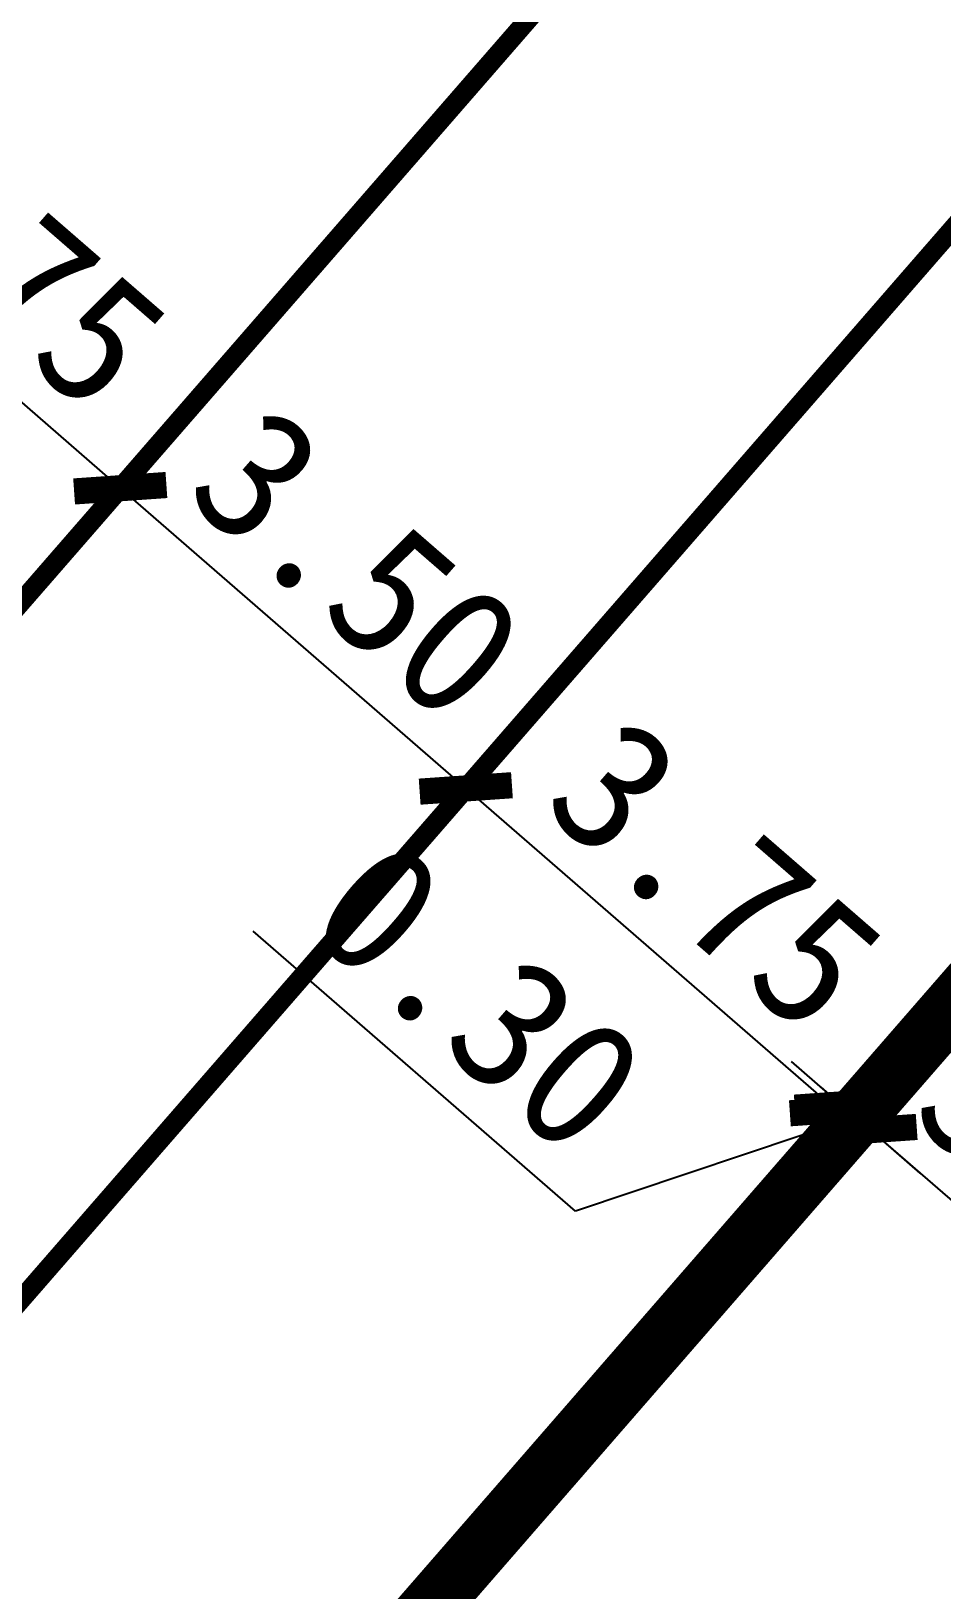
# Model space of a CAD drawing. Extents: x 529560 to 530007, y 3020699 to 3021211.
# Drawn here: x 529712.59 to 529719.55, y 3020881.17 to 3020893.09 of the extents above; entities that cross this region are included whole.
import ezdxf

# ---------------------------------------------------------------- set-up
doc = ezdxf.new("R2010")
doc.units = 0
doc.header["$LTSCALE"] = 0.5
doc.header["$PDMODE"] = 32
doc.linetypes.add('JTSS01', pattern=[6, 2, -4])
doc.layers.get('0').update_dxf_attribs({"linetype": 'CONTINUOUS'})
doc.layers.get('Defpoints').update_dxf_attribs({"linetype": 'CONTINUOUS'})
for name, color, linetype in [('@-交通标志', 7, 'CONTINUOUS'), ('@-设计标注', 7, 'CONTINUOUS'), ('@-道路边线', 7, 'CONTINUOUS'), ('@-隔离栏', 7, 'CONTINUOUS'), ('交通标志', 7, 'CONTINUOUS')]:
    doc.layers.add(name, color=color, linetype=linetype)
doc.layers.add('@-道路标线', color=7, linetype='CONTINUOUS', lineweight=0)
doc.styles.add('--黑体', font='simhei.ttf')
doc.styles.add('黑体', font='simhei.ttf')
doc.linetypes.add('FENCELINE1', pattern='A,6.349999999999998,-2.54,[133,ltypeshp.shx,S=2.54,R=0,X=-2.54,Y=0],-2.54,25.4', length=36.83)
doc.dimstyles.new('标志标注', dxfattribs={"dimtxt": 1, "dimasz": 0.5, "dimexe": 0, "dimexo": 0, "dimgap": 0.25, "dimtad": 1, "dimzin": 0, "dimdsep": 46, "dimtxsty": '--黑体', "dimblk": 'ARCHTICK', "dimcen": 0.09, "dimadec": 0, "dimazin": 0, "dimtfac": 1, "dimtix": 1, "dimtmove": 2, "dimatfit": 0, "dimfxl": 1, "dimtolj": 1, "dimtzin": 0, "dimarcsym": 0})

# ---------------------------------------------------------------- blocks, each defined once
blk = doc.blocks.new('_ArchTick')
at = {"color": 0, "linetype": 'ByBlock', "const_width": 0.4}
blk.add_lwpolyline([(-0.5, -0.5), (0.5, 0.5)], dxfattribs=at)
blk = doc.blocks.new('*D27')
at = {"layer": '@-设计标注', "color": 0, "linetype": 'Continuous', "lineweight": -2, "transparency": 16777216}
for p, q in [((529713.2688014042, 3020889.595650371), (529713.2688014051, 3020889.595650372)), ((529713.2688014051, 3020889.595650372), (529715.9101147405, 3020887.299247999)), ((529715.9101147393, 3020887.299247997), (529715.9101147405, 3020887.299247999))]:
    blk.add_line(p, q, dxfattribs=at)
at = {"layer": 'Defpoints', "color": 0, "linetype": 'Continuous', "transparency": 16777216}
for p in [(529713.2688014042, 3020889.595650371, 1475.285), (529715.9101147393, 3020887.299247997, 1475.285), (529715.9101147405, 3020887.299247999)]:
    blk.add_point(p, dxfattribs=at)
at = {"layer": '@-设计标注', "color": 0, "linetype": 'Continuous', "lineweight": -2, "transparency": 16777216, "xscale": 0.5, "yscale": 0.5, "zscale": 0.5}
for p, rotation in [((529713.2688014051, 3020889.595650372), 138.9957534183977), ((529715.9101147405, 3020887.299247999), 318.9957534183977)]:
    blk.add_blockref('_ArchTick', p, dxfattribs=dict(at, rotation=rotation))
at = {"layer": '@-设计标注', "color": 0, "linetype": 'Continuous', "transparency": 16777216, "insert": (529715.0852303347, 3020889.017684568), "char_height": 1, "attachment_point": 5, "rotation": 318.9957534183977, "style": '--黑体'}
blk.add_mtext('\\A1;3.50', dxfattribs=at)
blk = doc.blocks.new('*D28')
at = {"layer": '@-设计标注', "color": 0, "linetype": 'Continuous', "lineweight": -2, "transparency": 16777216}
for p, q in [((529710.4388228299, 3020892.056081486), (529710.4388228306, 3020892.056081487)), ((529710.4388228306, 3020892.056081487), (529713.2688014046, 3020889.595650371)), ((529713.2688014042, 3020889.595650371), (529713.2688014046, 3020889.595650371))]:
    blk.add_line(p, q, dxfattribs=at)
at = {"layer": 'Defpoints', "color": 0, "linetype": 'Continuous', "transparency": 16777216}
for p in [(529710.4388228299, 3020892.056081486, 1475.285), (529713.2688014042, 3020889.595650371, 1475.285), (529713.2688014046, 3020889.595650371)]:
    blk.add_point(p, dxfattribs=at)
at = {"layer": '@-设计标注', "color": 0, "linetype": 'Continuous', "lineweight": -2, "transparency": 16777216, "xscale": 0.5, "yscale": 0.5, "zscale": 0.5}
for p, rotation in [((529710.4388228306, 3020892.056081487), 138.9957533975043), ((529713.2688014046, 3020889.595650371), 318.9957533975043)]:
    blk.add_blockref('_ArchTick', p, dxfattribs=dict(at, rotation=rotation))
at = {"layer": '@-设计标注', "color": 0, "linetype": 'Continuous', "transparency": 16777216, "insert": (529712.3458983407, 3020891.391861644), "char_height": 1, "attachment_point": 5, "rotation": 318.9957533975043, "style": '--黑体'}
blk.add_mtext('\\A1;3.75', dxfattribs=at)
blk = doc.blocks.new('*D29')
at = {"layer": '@-设计标注', "color": 0, "linetype": 'Continuous', "lineweight": -2, "transparency": 16777216}
for p, q in [((529715.9101147393, 3020887.299247997), (529715.9101147396, 3020887.299247997)), ((529715.9101147396, 3020887.299247997), (529718.7400933295, 3020884.838816869)), ((529718.7400933276, 3020884.838816867), (529718.7400933295, 3020884.838816869))]:
    blk.add_line(p, q, dxfattribs=at)
at = {"layer": 'Defpoints', "color": 0, "linetype": 'Continuous', "transparency": 16777216}
for p in [(529715.9101147393, 3020887.299247997, 1475.285), (529718.7400933276, 3020884.838816867, 1475.285), (529718.7400933295, 3020884.838816869)]:
    blk.add_point(p, dxfattribs=at)
at = {"layer": '@-设计标注', "color": 0, "linetype": 'Continuous', "lineweight": -2, "transparency": 16777216, "xscale": 0.5, "yscale": 0.5, "zscale": 0.5}
for p, rotation in [((529715.9101147396, 3020887.299247997), 138.9957534183977), ((529718.7400933295, 3020884.838816869), 318.9957534183977)]:
    blk.add_blockref('_ArchTick', p, dxfattribs=dict(at, rotation=rotation))
at = {"layer": '@-设计标注', "color": 0, "linetype": 'Continuous', "transparency": 16777216, "insert": (529717.8171902574, 3020886.635028148), "char_height": 1, "attachment_point": 5, "rotation": 318.9957534183977, "style": '--黑体'}
blk.add_mtext('\\A1;3.75', dxfattribs=at)
blk = doc.blocks.new('*D39')
at = {"layer": '@-设计标注', "color": 0, "linetype": 'Continuous', "lineweight": -2, "transparency": 16777216}
for p, q in [((529719.6708382433, 3020885.452119212), (529719.0040352619, 3020884.685164941)), ((529719.0040352619, 3020884.685164941), (529718.6267047853, 3020885.013222423)), ((529719.0040352619, 3020884.685164941), (529721.2680181204, 3020882.71682005)), ((529721.9348211018, 3020883.48377432), (529721.2680181204, 3020882.71682005)), ((529721.2680181204, 3020882.71682005), (529721.6453485969, 3020882.388762568))]:
    blk.add_line(p, q, dxfattribs=at)
at = {"layer": 'Defpoints', "color": 0, "linetype": 'Continuous', "transparency": 16777216}
for p in [(529719.6708382433, 3020885.452119212, 1475.285), (529721.9348211018, 3020883.48377432, 1475.285), (529721.2680181204, 3020882.71682005)]:
    blk.add_point(p, dxfattribs=at)
at = {"layer": '@-设计标注', "color": 0, "linetype": 'Continuous', "lineweight": -2, "transparency": 16777216, "xscale": 0.5, "yscale": 0.5, "zscale": 0.5}
for p, rotation in [((529719.0040352619, 3020884.685164941), 318.9957534081863), ((529721.2680181204, 3020882.71682005), 138.9957534081863)]:
    blk.add_blockref('_ArchTick', p, dxfattribs=dict(at, rotation=rotation))
at = {"layer": '@-设计标注', "color": 0, "linetype": 'Continuous', "transparency": 16777216, "insert": (529720.6317989535, 3020884.271227879), "char_height": 1, "attachment_point": 5, "rotation": 318.99575340818626, "style": '--黑体'}
blk.add_mtext('\\A1;3.00', dxfattribs=at)
blk = doc.blocks.new('*D119')
at = {"layer": '@-设计标注', "color": 0, "linetype": 'Continuous', "lineweight": -2, "transparency": 16777216}
for p, q in [((529716.7484804725, 3020884.066294085), (529714.2852332096, 3020886.207882822)), ((529718.7776369767, 3020884.881999433), (529718.400306501, 3020885.210056916)), ((529718.9639735427, 3020885.096323046), (529718.7776369767, 3020884.881999433)), ((529718.7776369767, 3020884.881999433), (529719.0040352624, 3020884.685164943)), ((529718.7776369767, 3020884.881999433), (529719.0040352624, 3020884.685164943)), ((529719.1903718286, 3020884.899488557), (529719.0040352624, 3020884.685164943)), ((529718.8908361194, 3020884.783582188), (529716.7484804725, 3020884.066294085)), ((529719.0040352624, 3020884.685164943), (529719.3813657381, 3020884.35710746))]:
    blk.add_line(p, q, dxfattribs=at)
at = {"layer": 'Defpoints', "color": 0, "linetype": 'Continuous', "transparency": 16777216}
for p in [(529718.9639735427, 3020885.096323046, 1475.285), (529719.1903718286, 3020884.899488557), (529719.0040352624, 3020884.685164943)]:
    blk.add_point(p, dxfattribs=at)
at = {"layer": '@-设计标注', "color": 0, "linetype": 'Continuous', "lineweight": -2, "transparency": 16777216, "xscale": 0.5, "yscale": 0.5, "zscale": 0.5}
for p, rotation in [((529718.7776369767, 3020884.881999433), 318.995753273661), ((529719.0040352624, 3020884.685164943), 138.995753273661)]:
    blk.add_blockref('_ArchTick', p, dxfattribs=dict(at, rotation=rotation))
at = {"layer": '@-设计标注', "color": 0, "linetype": 'Continuous', "transparency": 16777216, "insert": (529716.0126291042, 3020885.707323835), "char_height": 1, "attachment_point": 5, "rotation": 318.995753273661, "style": '--黑体'}
blk.add_mtext('\\A1;0.30', dxfattribs=at)
blk = doc.blocks.new('*D131')
at = {"layer": '@-设计标注', "color": 0, "linetype": 'Continuous', "lineweight": -2, "transparency": 16777216}
for p, q in [((529707.3278409229, 3020891.752649347), (529717.1695653857, 3020903.07256364)), ((529718.7910677951, 3020901.662802089), (529717.1695653857, 3020903.07256364)), ((529708.9493433326, 3020890.342887796), (529707.3278409229, 3020891.752649347))]:
    blk.add_line(p, q, dxfattribs=at)
at = {"layer": 'Defpoints', "color": 0, "linetype": 'Continuous', "transparency": 16777216}
for p in [(529717.1695653857, 3020903.07256364), (529718.7910677951, 3020901.662802089), (529708.9493433326, 3020890.342887796)]:
    blk.add_point(p, dxfattribs=at)
at = {"layer": '@-设计标注', "color": 0, "linetype": 'Continuous', "lineweight": -2, "transparency": 16777216, "xscale": 0.5, "yscale": 0.5, "zscale": 0.5}
for p, rotation in [((529717.1695653857, 3020903.07256364), 48.99575339304141), ((529707.3278409229, 3020891.752649347), 228.9957533930414)]:
    blk.add_blockref('_ArchTick', p, dxfattribs=dict(at, rotation=rotation))
at = {"layer": '@-设计标注', "color": 0, "linetype": 'Continuous', "transparency": 16777216, "insert": (529711.678467771, 3020897.908378756), "char_height": 1, "attachment_point": 5, "rotation": 48.99575339304141, "style": '--黑体'}
blk.add_mtext('\\A1;15.00', dxfattribs=at)
blk = doc.blocks.new('A$C348E0356')
at = {"layer": '交通标志', "lineweight": 15}
h = blk.add_hatch(color=1, dxfattribs=at)
h.paths.add_polyline_path([(3.003229652764275, 1.581825583154568), (2.699315253586973, 2.053429645515278), (2.345612207427619, 1.825493846656171), (2.649526606546714, 1.35388978429546)])
h.paths.add_polyline_path([(1.699794109328649, 2.827652479812969), (2.00370850827312, 2.356048417277634), (2.357411554490681, 2.58398421613674), (2.053497155546209, 3.055588278657522)])
h.paths.add_polyline_path([(2.00370850827312, 2.356048417277634), (1.473153939063194, 2.014144718996249), (1.815057638159487, 1.483590148374786), (2.345612207427619, 1.825493846656171), (2.212649657740256, 2.031820624353712)])
h.paths.add_polyline_path([(2.11897203727858, 1.011986086014075), (1.815057638159487, 1.483590148374786), (1.284503068891353, 1.141686450093402), (1.588417468068655, 0.6700823877326914)])
h.paths.add_polyline_path([(1.169239540060515, 2.485748781531583), (0.6386849708505907, 2.143845083250199), (0.9425993697950616, 1.672241020714864), (1.473153939063194, 2.014144718996249)])
h.paths.add_polyline_path([(0.9425993697950616, 1.672241020714864), (0.5888963236357087, 1.444305221855755), (0.9308000227320008, 0.9137506512342952), (1.284503068891353, 1.141686450093402), (1.151540519262198, 1.348013227790942)])
at = {"layer": '交通标志', "lineweight": 25}
for p, q in [((1.768577406415715, 3.497717086982446), (6.21755607426e-05, 2.358038092701462)), ((1.863550656125879, 3.350340817545656), (1.768577406415715, 3.497717086982446)), ((1.863550656125879, 3.350340817545656), (0.0950354252709076, 2.210661823264671)), ((2.053497155546209, 3.055588278657522), (1.699794109328649, 2.827652479812969)), ((2.357411554490681, 2.58398421613674), (2.053497155546209, 3.055588278657522)), ((1.699794109328649, 2.827652479812969), (1.169239540060515, 2.485748781531583)), ((2.00370850827312, 2.356048417277634), (1.699794109328649, 2.827652479812969)), ((2.357411554490681, 2.58398421613674), (2.00370850827312, 2.356048417277634)), ((2.699315253586973, 2.053429645515278), (2.357411554490681, 2.58398421613674)), ((1.169239540060515, 2.485748781531583), (0.6386849708505907, 2.143845083250199)), ((1.473153939063194, 2.014144718996249), (1.169239540060515, 2.485748781531583)), ((0.0950354252709076, 2.210661823264671), (6.21755607426e-05, 2.358038092701462)), ((2.00370850827312, 2.356048417277634), (1.473153939063194, 2.014144718996249)), ((2.345612207427619, 1.825493846656171), (2.00370850827312, 2.356048417277634)), ((3.003229652764275, 1.581825583154568), (2.566352703957818, 2.259756423212819)), ((0.6386849708505907, 2.143845083250199), (0.2849819246330298, 1.91590928439109)), ((0.9425993697950616, 1.672241020714864), (0.6386849708505907, 2.143845083250199)), ((2.649526606546714, 1.35388978429546), (2.212649657740256, 2.031820624353712)), ((2.699315253586973, 2.053429645515278), (2.345612207427619, 1.825493846656171)), ((0.5888963236357087, 1.444305221855755), (0.2849819246330298, 1.91590928439109)), ((1.473153939063194, 2.014144718996249), (0.9425993697950616, 1.672241020714864)), ((1.815057638159487, 1.483590148374786), (1.473153939063194, 2.014144718996249)), ((2.345612207427619, 1.825493846656171), (1.815057638159487, 1.483590148374786)), ((0.9425993697950616, 1.672241020714864), (0.5888963236357087, 1.444305221855755)), ((1.284503068891353, 1.141686450093402), (0.9425993697950616, 1.672241020714864)), ((2.11897203727858, 1.011986086014075), (1.68209508853033, 1.689916926072328)), ((3.003229652764275, 1.581825583154568), (2.649526606546714, 1.35388978429546)), ((0.9308000227320008, 0.9137506512342952), (0.5888963236357087, 1.444305221855755)), ((1.815057638159487, 1.483590148374786), (1.284503068891353, 1.141686450093402)), ((1.588417468068655, 0.6700823877326914), (1.151540519262198, 1.348013227790942)), ((2.649526606546714, 1.35388978429546), (2.11897203727858, 1.011986086014075)), ((3.193176151951773, 1.287073044106364), (1.424660921038593, 0.1473940498253796)), ((3.288149401603732, 1.139696774669572), (3.193176151951773, 1.287073044106364)), ((1.234714421851094, 0.442146588873584), (0.7978374730446376, 1.120077428931835)), ((1.284503068891353, 1.141686450093402), (0.9308000227320008, 0.9137506512342952)), ((3.288149401603732, 1.139696774669572), (1.519634170748758, 1.7780388589e-05)), ((2.11897203727858, 1.011986086014075), (1.588417468068655, 0.6700823877326914)), ((1.588417468068655, 0.6700823877326914), (1.234714421851094, 0.442146588873584)), ((1.519634170748758, 1.7780388589e-05), (1.424660921038593, 0.1473940498253796))]:
    blk.add_line(p, q, dxfattribs=at)
for centre, major_axis, ratio, start_param, end_param in [((1.958523905836044, 3.202964548094313), (0.0132628393479032, 0.1748249984116091), 0.9999999976595978, 0.648165981041317, 3.789758634631108), ((0.1900086749810725, 2.06328555382788), (-0.1748249984686601, 0.0132628393522313), 0.999999997006934, 2.218962305269292, 5.360554958859085), ((3.098202902416232, 1.434449313717776), (-0.1748249984686601, 0.0132628393522313), 0.999999997006934, -0.9226303483204992, 2.218962305269292), ((1.329687671561259, 0.2947703194367932), (0.0132628393608787, 0.1748249985826468), 0.9999999959073038, 3.789758633994535, 6.931351287584327)]:
    blk.add_ellipse(centre, major_axis=major_axis, ratio=ratio, start_param=start_param, end_param=end_param, dxfattribs=at)
blk = doc.blocks.new('A$C3C0A0687')
at = {"layer": '交通标志', "linetype": 'ByBlock', "lineweight": -3}
for points in [[(0.51630682812538, 0.9557776210713198), (0.2803620946360752, 0.9608847109484486), (0.259674049098976, 0.0051084273000015), (0.4956187825882809, 1.3374228729e-06)], [(0.2649107784296911, 0.5038333508418873, 1), (-2.718347456714953e-06, 0.5038333508418873, 1)]]:
    blk.add_hatch(color=14, dxfattribs=at).paths.add_polyline_path(points)
at = {"layer": '交通标志', "color": 14}
blk.add_circle((0.1324540300411172, 0.5038333508418873), 0.1324567483885739, dxfattribs=at)
blk = doc.blocks.new('A$C59555438')
at = {"layer": '交通标志'}
h = blk.add_hatch(color=1, dxfattribs=at)
edge = h.paths.add_edge_path(flags=16)
edge.add_arc((0.3505040291111072, -0.2000641846525468), 0.2015999999999083, 105.28331680243821, 195.2833168024382, ccw=False)
edge.add_line((0.2973638451967417, -0.0055939276630852), (5.360870505988714, 1.378040152772654))
edge.add_arc((5.414010689903078, 1.183569895783192), 0.2015999999999011, 15.283316802438208, 105.28331680244241, ccw=False)
edge.add_line((5.608480946892087, 1.236710079697104), (6.193512939698848, -0.9042558261298836))
edge.add_arc((5.999042682709839, -0.957396010043567), 0.2015999999998938, -74.71668319756589, 15.283316802438208, ccw=False)
edge.add_line((6.052182866622387, -1.151866267033027), (0.9886762058304157, -2.535500347468768))
edge.add_arc((0.9355360219160502, -2.34103009047908), 0.2015999999999011, 195.2833168024382, 285.2833168024382, ccw=False)
edge.add_line((0.7410657649270433, -2.394170274392763), (0.1560337721202814, -0.2532043685657754))
edge = h.paths.add_edge_path()
edge.add_arc((0.3503419572534767, -0.1999667472398414), 0.302399999999848, 105.28331680243821, 195.2833168024382, ccw=False)
edge.add_line((0.2706316813819285, 0.0917386382445784), (5.334390413281653, 1.475441598648558))
edge.add_arc((5.414100689153202, 1.18373621316391), 0.302399999999848, 15.283316802436786, 105.28331680243821, ccw=False)
edge.add_line((5.705806074638529, 1.263446489034095), (6.290910140045524, -0.8777831715638058))
edge.add_arc((5.999204754560196, -0.9574934474339896), 0.302399999999848, -74.71668319756168, 15.283316802438208, ccw=False)
edge.add_line((6.078915030429924, -1.249198832918409), (1.015156298530199, -2.632901793322389))
edge.add_arc((0.9354460226604712, -2.341196407837741), 0.3023999999998553, 195.2833168024382, 285.2833168024382, ccw=False)
edge.add_line((0.6437406371751422, -2.420906683708153), (0.05863657176814741, -0.2796770231102528))
for points in [[(2.254681827422053, -2.189556589226748), (3.715157706097762, -1.790472647057248), (5.513923373892131, 1.358669911795209, 0.19887857131623), (5.360870506072387, 1.378040152808353), (4.094864884389901, 1.032096394553322)], [(0.395556210096374, -1.12975365046673), (0.7410657650124698, -2.394170274357506, 0.1989461638767202), (0.8356233380946128, -2.516130106418776), (2.634389005716447, 0.6330124523843619), (1.17391312721698, 0.2339285102629444)], [(5.175633584771319, -1.391388704888338), (6.052182866708277, -1.151866266997448, 0.414213562373089), (6.193512939784235, -0.9042558260944772), (5.953990501893699, -0.02770654415874374)]]:
    blk.add_hatch(color=1, dxfattribs=at).paths.add_polyline_path(points)
at = {"layer": '交通标志', "true_color": 0xffffff}
for points in [[(5.953990501893699, -0.02770654415874363), (5.60848094697774, 1.236710079731532, 0.1989461638809752), (5.513923373892131, 1.358669911795211), (3.715157706097765, -1.790472647057248), (5.17563358477132, -1.391388704888338)], [(4.094864884389901, 1.032096394553322), (2.634389005716448, 0.6330124523843624), (0.8356233380946132, -2.516130106418776, 0.1988785713200205), (0.9886762059159082, -2.535500347433525), (2.254681827422053, -2.189556589226748)], [(1.17391312721698, 0.2339285102629443), (0.2973638452820637, -0.005593927627434048, 0.4142135623730747), (0.1560337722058186, -0.2532043685309235), (0.395556210096374, -1.12975365046673)]]:
    blk.add_hatch(color=7, dxfattribs=at).paths.add_polyline_path(points)
at = {"layer": '交通标志', "color": 1}
for points in [[(0.5464096677369527, -2.447644689311118, 0.414213562373091), (1.041630549543697, -2.730304835463357), (6.10565303610565, -1.346529802489839, 0.414213562373091), (6.388313182256754, -0.8513089206835502), (5.803137044251343, 1.290184494685945, 0.414213562373091), (5.307916162444597, 1.572844640838184), (0.2438936758826458, 0.1890696078644396, 0.414213562373091), (-0.038766470268456, -0.3061512739420777), (0.5464096677369527, -2.447644689311118)], [(0.0586365718536399, -0.2796770230750099, -0.4142135623730951), (0.270631681467421, 0.09173863827959401), (5.334390413368963, 1.475441598683801, -0.414213562373091), (5.705806074722204, 1.263446489069564), (6.290910140131018, -0.87778317152879, -0.414213562373091), (6.078915030515418, -1.249198832883166), (1.015156298615693, -2.632901793286919, -0.414213562373091), (0.6437406372606347, -2.420906683673138), (0.0586365718536399, -0.2796770230750099)], [(0.1560337722057739, -0.2532043685307599, -0.4142135623730847), (0.2973638452822342, -0.0055939276273875), (5.360870506072387, 1.378040152808353, -0.4142135623731015), (5.608480946977579, 1.236710079732119), (6.193512939784341, -0.904255826094868, -0.4142135623731015), (6.052182866707878, -1.151866266997557), (0.9886762059159082, -2.535500347433525, -0.4142135623731015), (0.7410657650125358, -2.394170274357747), (0.1560337722057739, -0.2532043685307599)]]:
    blk.add_lwpolyline(points, format="xyb", dxfattribs=at)
for points in [[(5.513923373891883, 1.358669911794777), (3.71515770609767, -1.790472647057413)], [(2.254681827422245, -2.189556589226413), (4.094864884389608, 1.032096394552809)], [(2.634389005716001, 0.6330124523835821), (0.8356233380945923, -2.516130106418812)], [(1.173913127217019, 0.2339285102630129), (0.3955562100964016, -1.129753650466682)], [(5.175633584771276, -1.391388704888413), (5.953990501893713, -0.0277065441587183)]]:
    blk.add_lwpolyline(points, dxfattribs=at)
at = {"layer": '交通标志', "color": 7}
for points in [[(4.094864884389608, 1.032096394552809), (2.634389005716001, 0.6330124523835821)], [(3.71515770609767, -1.790472647057413), (5.175633584771276, -1.391388704888413)]]:
    blk.add_lwpolyline(points, dxfattribs=at)
at = {"layer": '交通标志', "color": 1, "lineweight": 0}
for centre, radius, start, end in [((0.3503419573371502, -0.1999667472043711), 0.302399999999848, 105.2833168024516, 195.2833168019546), ((5.999204754645687, -0.9574934473989742), 0.3023999999998538, 285.2833168024517, 15.28331680195462), ((0.935446022745964, -2.341196407802725), 0.3023999999998538, 195.2833168019546, 285.2833168024517)]:
    blk.add_arc(centre, radius, start, end, dxfattribs=at)
blk = doc.blocks.new('A$C00990124')
at = {"layer": '@-交通标志'}
blk.add_line((4.03863356891088, 8.375682107638568), (7.842989163240419, 9.514135432895273), dxfattribs=at)
at = {"layer": '@-交通标志', "color": 0, "lineweight": -3}
blk.add_line((4.058251671376638, 8.35589451668784), (-1.7789425328e-06, 3.746898548211901), dxfattribs=at)
at = {"layer": '@-交通标志', "lineweight": 0, "ltscale": 0.5, "rotation": 18.7745132221656}
blk.add_blockref('A$C348E0356', (7.610208364087156, 6.313692850992083), dxfattribs=at)
at = {"layer": '@-交通标志', "rotation": 139.089048828602}
blk.add_blockref('A$C3C0A0687', (8.190717954887077, 9.704387176316233), dxfattribs=at)
at = {"layer": '@-交通标志', "color": 0, "lineweight": -3, "rotation": 305.8141268137496}
blk.add_blockref('A$C59555438', (1.830900762579403, 5.826271494384855), dxfattribs=at)
at = {"layer": '@-交通标志', "color": 0, "lineweight": -3, "style": '黑体', "width": 0.8}
blk.add_text('单柱', height=1.5, rotation=228.1137237925515, dxfattribs=at).set_placement((4.715823206817731, 8.34912640415132))

msp = doc.modelspace()

# ---------------------------------------------------------------- linework, layer by layer
at = {"layer": '@-道路标线', "color": 7, "linetype": 'JTSS01', "ltscale": 2, "const_width": 0.1499999999999999, "elevation": 1475.285, "flags": 128}
for points in [[(529627.3136506364, 3020790.730360674), (529733.0186121793, 3020912.311808114)], [(529629.8902549307, 3020788.359530205), (529734.9941174404, 3020909.249595809)]]:
    msp.add_lwpolyline(points, dxfattribs=at)
at = {"layer": '@-道路标线', "color": 30, "linetype": 'Continuous', "ltscale": 0.08, "const_width": 0.1499999999999999, "elevation": 1475.285, "flags": 128}
for points in [[(529701.9141628569, 3020865.48569521), (529737.110730234, 3020905.968654032)], [(529722.5299405, 3020888.740647825), (529702.1405611425, 3020865.288860721)]]:
    msp.add_lwpolyline(points, dxfattribs=at)
at = {"layer": '@-隔离栏', "color": 4, "linetype": 'FENCELINE1', "ltscale": 0.1, "const_width": 0.2999999999999997, "elevation": 1475.285, "flags": 128}
msp.add_lwpolyline([(529691.4121780874, 3020853.177733536), (529727.3567002971, 3020894.52098718)], dxfattribs=at)

# ---------------------------------------------------------------- block references
at = {"layer": '@-道路边线', "color": 7, "ltscale": 0.5, "rotation": 270.2741679745318}
msp.add_blockref('A$C00990124', (529718.4746802372, 3020902.500117933, 1475.285), dxfattribs=at)

# ---------------------------------------------------------------- dimensions: what is measured, and where the dimension line sits
at = {"layer": '@-设计标注', "linetype": 'Continuous'}
for p1, p2, distance, picture, middle in [((529708.9493433326, 3020890.342887796), (529718.7910677951, 3020901.662802089), 2.1486502028224255, '*D131', (529711.678467771, 3020897.908378756)), ((529710.43882283, 3020892.056081486, 1475.285), (529713.268801404, 3020889.59565037, 1475.285), 1.084742014545592e-09, '*D28', (529712.3458983407, 3020891.391861644)), ((529719.6708382433, 3020885.452119212, 1475.285), (529721.9348211017, 3020883.48377432, 1475.285), -1.0162898545283587, '*D39', (529720.6317989535, 3020884.271227879))]:
    dim = msp.add_aligned_dim(p1=p1, p2=p2, distance=distance, dimstyle='标志标注', override={"dimtmove": 1}, dxfattribs=at)
    dim.commit()
    dim.dimension.update_dxf_attribs({"geometry": picture, "text_midpoint": middle})
for base, p1, p2, picture, middle in [((529715.9101147405, 3020887.299247999), (529713.268801404, 3020889.59565037, 1475.285), (529715.9101147393, 3020887.299247997, 1475.285), '*D27', (529715.0852303347, 3020889.017684568)), ((529718.7400933295, 3020884.838816869), (529715.9101147393, 3020887.299247997, 1475.285), (529718.7400933275, 3020884.838816867, 1475.285), '*D29', (529717.8171902574, 3020886.635028148))]:
    dim = msp.add_linear_dim(base=base, p1=p1, p2=p2, angle=138.9957534183977, dimstyle='标志标注', override={"dimtmove": 1}, dxfattribs=at)
    dim.commit()
    dim.dimension.update_dxf_attribs({"geometry": picture, "text_midpoint": middle})
dim = msp.add_linear_dim(base=(529719.0040352624, 3020884.685164943), p1=(529718.9639735429, 3020885.096323046, 1475.285), p2=(529719.1903718289, 3020884.899488556), angle=318.9957533407766, dimstyle='标志标注', override={"dimtmove": 1}, dxfattribs=at)
dim.commit()
dim.dimension.update_dxf_attribs({"geometry": '*D119', "text_midpoint": (529716.5598152343, 3020884.230322826), "dimtype": 161})

doc.saveas('drawing.dxf')
